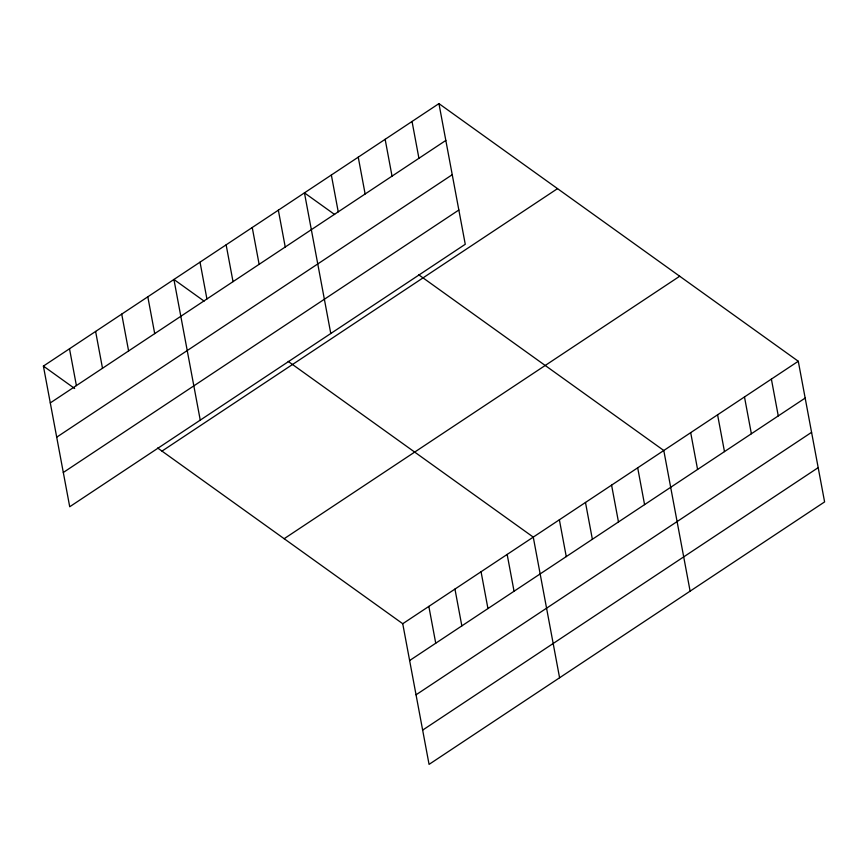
<?xml version="1.0" encoding="UTF-8"?>
<svg xmlns="http://www.w3.org/2000/svg" width="868" height="868" viewBox="0 0 868 868"><rect width="100%" height="100%" fill="white"/><g stroke="black" fill="none" stroke-linecap="round" stroke-linejoin="round"><path stroke-width="1.3" d="M438.937 103.617L465.259 244.277L69.722 506.749L43.4 366.09L438.937 103.617L798.278 361.251L824.6 501.91L429.063 764.382L402.741 623.723L157.672 448.018M50.29 402.915L445.826 140.442M56.702 437.179L452.239 174.707M63.31 472.485L458.846 210.013M161.98 451.11L557.516 188.638M284.151 538.702L679.698 276.23M402.741 623.723L798.278 361.251M409.631 660.537L805.168 398.065M416.043 694.801L811.58 432.34M422.651 730.107L818.188 467.646M334.636 214.504L304.451 192.859L330.784 333.518M418.723 274.787L663.792 450.492L690.114 591.151M204.11 301.12L173.925 279.474L200.248 420.134M288.198 361.403L533.267 537.108L559.589 677.767M43.4 366.09L74.659 388.506M771.381 379.099L778.27 415.913M744.484 396.947L751.373 433.761M717.586 414.796L724.476 451.61M690.689 432.644L697.579 469.458M637.687 467.809L644.577 504.634M611.582 485.136L618.472 521.95M585.477 502.464L592.367 539.278M559.372 519.78L566.261 556.605M507.162 554.424L514.051 591.249M412.04 121.466L418.929 158.291M481.056 571.752L487.946 608.566M385.142 139.314L392.032 176.139M454.951 589.068L461.841 625.893M358.245 157.162L365.135 193.987M428.846 606.396L435.736 643.21M331.348 175.011L338.238 211.835M278.346 210.186L285.236 247M252.241 227.503L259.131 264.328M226.136 244.83L233.025 281.644M200.031 262.158L206.92 298.972M147.82 296.802L154.71 333.616M121.715 314.118L128.605 350.943M95.61 331.446L102.5 368.26M69.505 348.773L76.395 385.587"/></g></svg>
